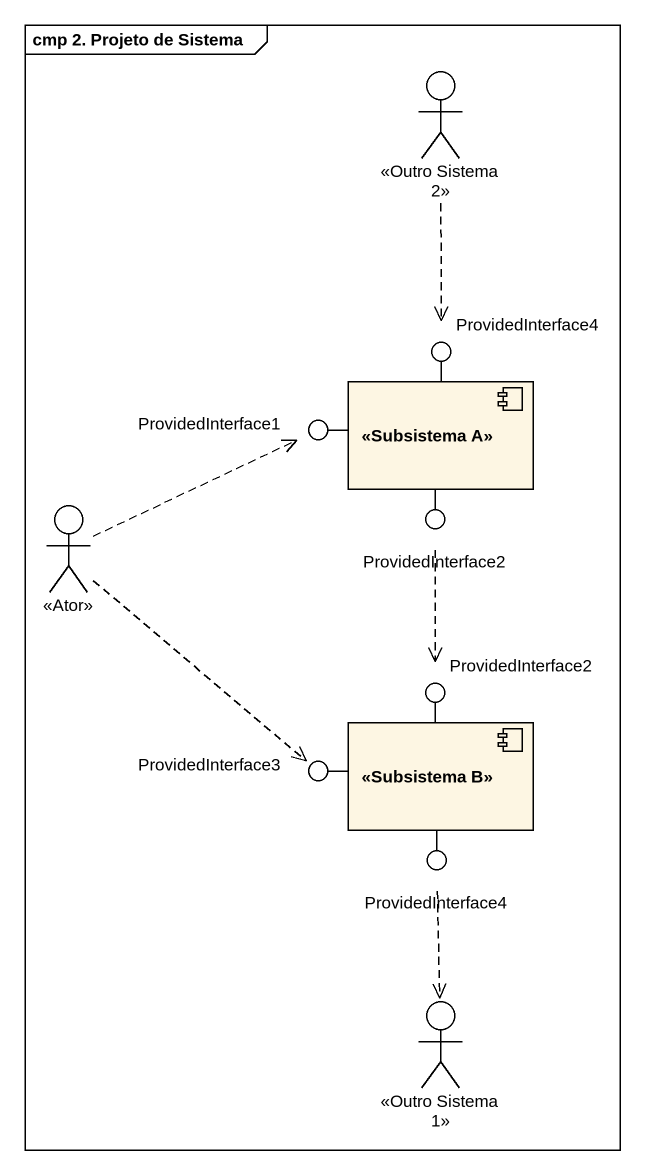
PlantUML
@startuml
mainframe cmp 2. Projeto de Sistema
actor "<<Outro Sistema 2>>" as Outro_Sistema_2
() ProvidedInterface4
component "<<Subsistema A>>" as Subsistema_A
() ProvidedInterface1
actor "<<Ator>>" as Ator
() ProvidedInterface2
() "ProvidedInterface2" as ProvidedInterface2_2
component "<<Subsistema B>>" as Subsistema_B
() ProvidedInterface3
() "ProvidedInterface4" as ProvidedInterface4_2
actor "<<Outro Sistema 1>>" as Outro_Sistema_1
Subsistema_A -up- ProvidedInterface4
Subsistema_A -left- ProvidedInterface1
Subsistema_A -- ProvidedInterface2
Subsistema_B -up- ProvidedInterface2_2
Subsistema_B -left- ProvidedInterface3
Subsistema_B -- ProvidedInterface4_2
Outro_Sistema_2 ..> ProvidedInterface4
Ator .up.> ProvidedInterface1
Ator ..> ProvidedInterface3
ProvidedInterface2 ..> ProvidedInterface2_2
ProvidedInterface4_2 ..> Outro_Sistema_1
@enduml
